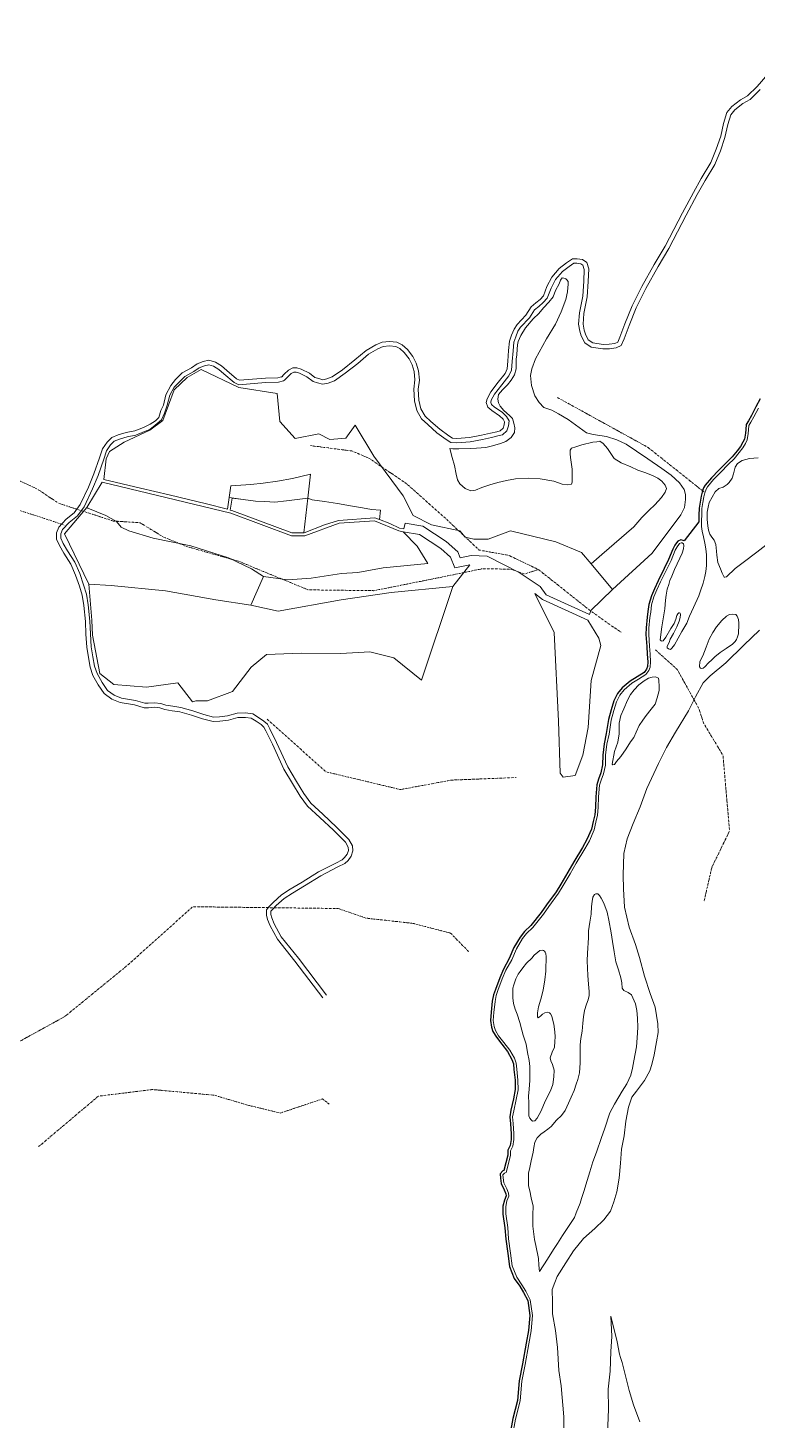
# Model space of a CAD drawing. Header units: millimetres. Extents: x 323319 to 328682, y 8609797 to 8615705.
# Drawn here: x 326957 to 327450, y 8613272 to 8614214 of the extents above; entities that cross this region are included whole.
import ezdxf

# ---------------------------------------------------------------- set-up
doc = ezdxf.new("R2010")
doc.units = ezdxf.units.MM
doc.linetypes.add('ACAD_ISO14W100', pattern=[24, 12, -3, 0, -3, 0, -3, 0, -3])
for name, color, linetype, lineweight in [('BASE CART_PARCELAS_p030B', 252, 'Continuous', 5), ('BASE CART_RIO-p030B', 8, 'Continuous', 5), ('BG_COS_VIA', 251, 'Continuous', 0), ('quebradas', 253, 'Continuous', 0)]:
    doc.layers.add(name, color=color, linetype=linetype, lineweight=lineweight)
doc.layers.add('TIT-INS', color=9, linetype='Continuous')

msp = doc.modelspace()

# ---------------------------------------------------------------- linework, layer by layer
at = {"layer": 'BASE CART_PARCELAS_p030B'}
for points in [[(327338.09, 8613851.08), (327345.49, 8613857.39), (327367.04, 8613876.28), (327372.5, 8613882.44), (327377.38, 8613887.44), (327381.33, 8613891.16), (327385.74, 8613896.04), (327388.24, 8613899.7), (327389.05, 8613902.02), (327388.24, 8613904.46), (327386.03, 8613907.14), (327383.24, 8613909.11), (327380.22, 8613910.63), (327375.11, 8613912.72), (327369.77, 8613914.58), (327365, 8613916.67), (327358.44, 8613919.4), (327353.67, 8613922.43), (327349.26, 8613929.17), (327346.24, 8613932.54), (327344.15, 8613934.06), (327342.06, 8613933.71), (327339.27, 8613933.36), (327331.95, 8613931.73), (327327.77, 8613930.33), (327324.86, 8613929.29), (327324.05, 8613928.13), (327324.05, 8613925.57), (327324.17, 8613923.01), (327325.27, 8613915.27), (327325.39, 8613910.27), (327325.39, 8613906.32), (327324.81, 8613905.04), (327322.31, 8613904.63), (327318.59, 8613905.09), (327313.02, 8613907.07), (327303.72, 8613908.58), (327295.82, 8613909.16), (327287.05, 8613908.75), (327280.89, 8613907.47), (327275.08, 8613906.19), (327269.62, 8613904.68), (327264.28, 8613902.82), (327259.86, 8613900.96), (327256.84, 8613900.61), (327253.01, 8613902.23), (327249.41, 8613905.26), (327247.78, 8613908.05), (327246.73, 8613911.77), (327245.81, 8613917.7), (327244.06, 8613923.05), (327242.56, 8613929.15), (327244.56, 8613928.85), (327248.69, 8613928.85), (327256.21, 8613929.09), (327260.58, 8613929.45), (327267.01, 8613929.94), (327271.38, 8613930.91), (327276.9, 8613932.55), (327280.54, 8613934), (327284.06, 8613936.55), (327286.25, 8613940.08), (327286.61, 8613943.23), (327285.88, 8613946.39), (327284.91, 8613949.43), (327282.91, 8613951.43), (327279.14, 8613954.95), (327276.6, 8613957.75), (327275.5, 8613960.06), (327275.02, 8613962.48), (327275.5, 8613965.76), (327278.17, 8613968.8), (327281.51, 8613972.26), (327284.06, 8613975.42), (327286.36, 8613978.94), (327287.33, 8613982.95), (327287.46, 8613989.5), (327287.88, 8613992.6), (327288, 8613996.25), (327288.25, 8613999.28), (327288.85, 8614001.47), (327290.67, 8614005.6), (327293.83, 8614010.82), (327298.98, 8614016.83), (327302.74, 8614020.48), (327306.02, 8614024.24), (327309.42, 8614028.01), (327312.57, 8614031.77), (327314.03, 8614035.9), (327316.46, 8614040.52), (327317.43, 8614042.94), (327318.64, 8614044.52), (327319.61, 8614044.4), (327320.58, 8614044.04), (327321.07, 8614043.79), (327321.8, 8614043.19), (327322.52, 8614042.09), (327322.52, 8614040.15), (327322.4, 8614038.09), (327322.1, 8614034.99), (327321.01, 8614030.01), (327317.97, 8614021.51), (327314.15, 8614013.31), (327307.96, 8614003.35), (327300.62, 8613989.69), (327297.95, 8613983.02), (327297.22, 8613978.52), (327297.83, 8613971.84), (327299.95, 8613964.86), (327302.99, 8613960.36), (327306.26, 8613956.96), (327311.48, 8613955.14), (327315.97, 8613952.71), (327322.65, 8613948.83), (327330.11, 8613943.3), (327334.96, 8613939.65), (327339.57, 8613938.68), (327348.55, 8613937.35), (327355.47, 8613935.04), (327361.9, 8613932), (327368.76, 8613927.45), (327376.41, 8613922.1), (327385.88, 8613915.67), (327392.31, 8613911.05), (327397.95, 8613905.89), (327400.99, 8613901.39), (327402.08, 8613897.99), (327402.08, 8613894.59), (327401.23, 8613889.25), (327398.74, 8613884.21), (327379.51, 8613858.31), (327352.51, 8613833.84)], [(327093.25, 8613895.96), (327092.05, 8613888.05), (327077.93, 8613891.74), (327052.6, 8613897.94), (327033.35, 8613902.3), (327008.43, 8613908.15), (327009.92, 8613922.11), (327012.29, 8613927.23), (327022.26, 8613933.39), (327039.57, 8613941.54), (327048.31, 8613948.09), (327055.93, 8613968.8), (327064.82, 8613977.06), (327074.23, 8613982.66), (327099.8, 8613970.31), (327125.82, 8613966.28), (327127.44, 8613947.34), (327137.96, 8613935.95), (327153.92, 8613939.06), (327161.26, 8613935.19), (327172.21, 8613936.16), (327178.43, 8613945.01), (327191.04, 8613924.02), (327210.94, 8613897.21), (327217.7, 8613883.91), (327230.15, 8613877.52), (327249.31, 8613873.57), (327253.02, 8613869.22), (327258.79, 8613867.76), (327268.47, 8613867.76), (327283.51, 8613873.45), (327314.32, 8613866.03), (327331.54, 8613858.9), (327338.09, 8613851.08), (327352.51, 8613833.84), (327338.02, 8613819.71), (327337.1, 8613816.86), (327307.83, 8613830.32), (327303.63, 8613835.76), (327289.56, 8613845.23), (327267.74, 8613856.33), (327256.99, 8613856.73), (327249.64, 8613855.28), (327247.98, 8613859.28), (327240.17, 8613866.29), (327224.28, 8613876.67), (327212.38, 8613878.72), (327211.46, 8613874.82), (327208.59, 8613875.32), (327201.84, 8613878.48), (327194.99, 8613881.07), (327195.71, 8613887.48), (327189.53, 8613887.93), (327183.4, 8613888.96), (327175.31, 8613890.36), (327166.58, 8613891.89), (327157.84, 8613893.42), (327149.5, 8613894.57), (327146.51, 8613895.6), (327148.34, 8613911.77), (327136.08, 8613908.99), (327125.92, 8613907.13), (327116.29, 8613905.67), (327107.95, 8613904.73), (327094.45, 8613903.87)], [(327093.25, 8613895.96), (327094.45, 8613903.87), (327107.95, 8613904.73), (327116.29, 8613905.67), (327125.92, 8613907.13), (327136.08, 8613908.99), (327148.34, 8613911.77), (327146.51, 8613895.6), (327131.96, 8613893.87), (327124.15, 8613892.93), (327117.37, 8613893.3), (327110.99, 8613893.54), (327102.77, 8613894.68)], [(327211, 8613872.87), (327220.55, 8613863.18), (327227.69, 8613851.32), (327197.53, 8613848.39), (327180.26, 8613845.31), (327169.36, 8613844.57), (327148.68, 8613841.46), (327133.01, 8613840.33), (327116.49, 8613842.7), (327108.44, 8613847.76), (327092.78, 8613855.32), (327067.39, 8613863.47), (327041.81, 8613868.62), (327025.3, 8613873.49), (327020.1, 8613875.96), (327017, 8613879.7), (327009.81, 8613883.77), (326997.7, 8613888.77), (326996.86, 8613889.21), (327007.34, 8613906.36), (327094.38, 8613885.37), (327135.31, 8613870.15), (327144.33, 8613870.15), (327167.6, 8613878.61), (327191.53, 8613880.22), (327208.03, 8613873.39)], [(327143.86, 8613872.15), (327135.67, 8613872.15), (327094.97, 8613887.29), (327094, 8613887.54), (327095.24, 8613895.69), (327102.77, 8613894.68), (327110.99, 8613893.54), (327117.37, 8613893.3), (327124.15, 8613892.93), (327131.96, 8613893.87), (327146.51, 8613895.6)], [(327146.51, 8613895.6), (327149.5, 8613894.57), (327157.84, 8613893.42), (327166.58, 8613891.89), (327175.31, 8613890.36), (327183.4, 8613888.96), (327189.53, 8613887.93), (327195.71, 8613887.48), (327194.99, 8613881.07), (327191.86, 8613882.25), (327167.18, 8613880.59), (327157.85, 8613877.54), (327143.98, 8613872.15), (327143.86, 8613872.15)], [(327107.92, 8613823.16), (327084.11, 8613826.96), (327050.12, 8613832.94), (327013.45, 8613836.45), (326998.26, 8613837.45), (326981.92, 8613871.39), (326996.86, 8613889.21), (326997.7, 8613888.77), (327009.81, 8613883.77), (327017, 8613879.7), (327020.1, 8613875.96), (327025.3, 8613873.49), (327041.81, 8613868.62), (327067.39, 8613863.47), (327092.78, 8613855.32), (327108.44, 8613847.76), (327116.49, 8613842.7)], [(327244.53, 8613835.95), (327202.8, 8613831.78), (327169.13, 8613826.92), (327126.37, 8613819.24), (327107.92, 8613823.16), (327116.49, 8613842.7), (327133.01, 8613840.33), (327148.68, 8613841.46), (327169.36, 8613844.57), (327180.26, 8613845.31), (327197.53, 8613848.39), (327227.69, 8613851.32), (327220.55, 8613863.18), (327211, 8613872.87), (327222.03, 8613870.96), (327236.5, 8613861.51), (327242.96, 8613855.71), (327245.99, 8613848.44), (327255.99, 8613850.42)], [(327244.53, 8613835.95), (327223.43, 8613772.49), (327204.75, 8613787.61), (327188.49, 8613791.79), (327168.88, 8613790.61), (327141.85, 8613790.87), (327118.48, 8613789.84), (327108.24, 8613781.37), (327095.48, 8613764.93), (327078.51, 8613758.65), (327070.68, 8613758.65), (327068.51, 8613757.94), (327058.48, 8613770.69), (327037.26, 8613767.81), (327015.3, 8613769.65), (327005.68, 8613777.1), (327000.85, 8613803), (327000.33, 8613813.11), (326998.26, 8613837.45), (327013.45, 8613836.45), (327050.12, 8613832.94), (327084.11, 8613826.96), (327107.92, 8613823.16), (327126.37, 8613819.24), (327169.13, 8613826.92), (327202.8, 8613831.78)], [(327316.02, 8613744.89), (327313.11, 8613804.65), (327300.07, 8613831.14), (327305.27, 8613827.1), (327335.87, 8613813.03), (327343.38, 8613800.9), (327344.62, 8613795.95), (327338.14, 8613772.32), (327336.11, 8613740.52), (327332.63, 8613721.76), (327327.42, 8613708.08), (327319.29, 8613706.88), (327317.11, 8613709.67)]]:
    msp.add_lwpolyline(points, close=True, dxfattribs=at)
at = {"layer": 'BASE CART_RIO-p030B'}
for points in [[(327280.76, 8613439.67), (327283.59, 8613451.19), (327283.59, 8613454.25), (327285.08, 8613457.43), (327285.92, 8613461.87), (327285.85, 8613465.93), (327285.35, 8613472.79), (327284.97, 8613477.31), (327285.74, 8613481.36), (327287.46, 8613489.06), (327288.69, 8613495.57), (327288.65, 8613502.2), (327287.81, 8613509.55), (327287.54, 8613513.5), (327286.24, 8613516.94), (327283.1, 8613522.46), (327279.08, 8613527.63), (327275.56, 8613532.15), (327273.35, 8613535.75), (327272.47, 8613538.32), (327271.93, 8613542.38), (327272.32, 8613547.89), (327273.12, 8613555.28), (327273.81, 8613559.27), (327275.11, 8613562.64), (327278.06, 8613570.49), (327280.5, 8613576.39), (327284.44, 8613583.55), (327287.58, 8613590.98), (327291.75, 8613597.84), (327294.35, 8613601.36), (327298.71, 8613605.42), (327305.94, 8613614.35), (327309.46, 8613619.55), (327316, 8613628.48), (327319.21, 8613633.68), (327324.07, 8613641.69), (327328.12, 8613648.81), (327333.9, 8613658.58), (327336.96, 8613664.01), (327340.21, 8613671.25), (327341.36, 8613676.61), (327342.39, 8613681.17), (327343, 8613686.45), (327343.16, 8613693.65), (327343.81, 8613701.5), (327344.92, 8613704.92), (327346.61, 8613709.28), (327347.76, 8613715.03), (327347.91, 8613721.76), (327348.87, 8613729.15), (327350.24, 8613736.12), (327351.81, 8613745.51), (327353.49, 8613751.94), (327355.21, 8613757.8), (327357.58, 8613762.4), (327360.49, 8613766), (327365.58, 8613770.41), (327370.24, 8613773.16), (327375.22, 8613776.3), (327377.28, 8613779.06), (327378.08, 8613781.32), (327378.39, 8613784.92), (327378.01, 8613790.21), (327377.7, 8613795.41), (327377.13, 8613803.42), (327377.2, 8613807.78), (327377.93, 8613814.94), (327378.46, 8613818.62), (327379.07, 8613823.37), (327380.64, 8613828.93), (327382.7, 8613833.6), (327385.08, 8613838.96), (327389.25, 8613847.12), (327392.23, 8613853.4), (327395.11, 8613860.32), (327396.4, 8613862.79), (327397.41, 8613864.29), (327398, 8613864.99), (327399.02, 8613865.47), (327399.72, 8613865.31), (327400.74, 8613864.67), (327400.85, 8613863.54), (327400.69, 8613861.23), (327399.83, 8613858.39), (327398.22, 8613855.06), (327396.29, 8613851.09), (327394.47, 8613847.33), (327392.67, 8613842.96), (327391.39, 8613839.9), (327390.64, 8613837.16), (327389.65, 8613834.07), (327388.9, 8613830.05), (327388.52, 8613826.51), (327388.01, 8613820.69), (327387.31, 8613816.72), (327385.94, 8613808.54), (327384.79, 8613799.82), (327385.46, 8613799.15), (327385.89, 8613798.88), (327386.91, 8613799.2), (327388.68, 8613801.62), (327392.16, 8613807.36), (327394.26, 8613810.85), (327395.47, 8613813.83), (327396.22, 8613816.19), (327396.86, 8613817.32), (327397.56, 8613818.01), (327397.99, 8613818.07), (327398.36, 8613817.85), (327398.52, 8613816.89), (327398.36, 8613814.96), (327397.72, 8613812.33), (327396.16, 8613808.68), (327393.8, 8613804.01), (327391.66, 8613800.2), (327390.88, 8613797.92), (327389.7, 8613795.45), (327389.7, 8613794.48), (327390.56, 8613793.73), (327391.74, 8613793.3), (327392.71, 8613794.06), (327394.48, 8613796.42), (327396.94, 8613800.87), (327399.46, 8613805.54), (327402.84, 8613811.07), (327404.8, 8613815.77), (327407.48, 8613821.72), (327411.05, 8613829.47), (327412.17, 8613832.96), (327413.91, 8613838.03), (327415.15, 8613842.59), (327415.87, 8613846.05), (327416.25, 8613850.02), (327416.25, 8613853.62), (327416.28, 8613857.19), (327415.79, 8613861.32), (327414.99, 8613865.13), (327414.11, 8613869.5), (327413.35, 8613873.26), (327412.73, 8613876.45), (327412.79, 8613880.75), (327412.95, 8613884.07), (327413.08, 8613888.71), (327413.67, 8613892.63), (327414.45, 8613896.52), (327415.09, 8613899.15), (327415.9, 8613901.73), (327416.87, 8613903.34), (327420.95, 8613908.12), (327425.88, 8613913.16), (327430.97, 8613918.42), (327434.89, 8613922.18), (327438.35, 8613926.5), (327440.76, 8613929.51), (327442.53, 8613932.62), (327443.68, 8613935.01), (327444.38, 8613939.3), (327444.59, 8613941.88), (327444.94, 8613944.7), (327446.23, 8613946.9), (327448.32, 8613950.65), (327451.3, 8613956.47)], [(327451.16, 8613922.89), (327445.25, 8613922.51), (327442.86, 8613921.84), (327440.28, 8613920.98), (327437.08, 8613919.12), (327435.56, 8613916.54), (327434.41, 8613912.06), (327433.55, 8613909), (327431.45, 8613906.23), (327430.16, 8613904.85), (327427.39, 8613902.94), (327424.63, 8613902.08), (327422.05, 8613899.79), (327419.95, 8613896.35), (327418.04, 8613892.63), (327417.28, 8613889.57), (327416.56, 8613886.18), (327416.56, 8613881.12), (327417.04, 8613876.83), (327417.61, 8613873.96), (327418.42, 8613871.15), (327419.76, 8613869.14), (327421.47, 8613867.14), (327422.62, 8613864.18), (327423, 8613859.78), (327423.1, 8613857.11), (327423.82, 8613852.2), (327425.6, 8613847.82), (327426.89, 8613844.82), (327428.13, 8613842.14), (327428.7, 8613842.14), (327429.85, 8613842.33), (327435.67, 8613847.97), (327441.01, 8613852.17), (327450.36, 8613859.14), (327456.37, 8613863.73)], [(327313.56, 8613365.21), (327315.18, 8613369.4), (327321.1, 8613378.49), (327326.23, 8613386.79), (327333.04, 8613394.99), (327340.74, 8613401.7), (327346.66, 8613407.63), (327351.2, 8613413.56), (327353.57, 8613419.88), (327355.64, 8613426.5), (327357.22, 8613435.78), (327358.01, 8613445.86), (327358.8, 8613455.54), (327360.48, 8613464.53), (327361.66, 8613474.41), (327363.44, 8613483.89), (327365.61, 8613490.6), (327368.87, 8613494.65), (327374.2, 8613501.76), (327377.95, 8613508.48), (327379.33, 8613512.63), (327380.71, 8613519.15), (327382.29, 8613528.03), (327383.57, 8613534.25), (327383.18, 8613540.18), (327381.4, 8613551.44), (327378.05, 8613560.72), (327374.2, 8613572.47), (327370.85, 8613585.12), (327368.08, 8613593.81), (327363.84, 8613605.56), (327360.68, 8613619), (327360.09, 8613631.44), (327359.79, 8613640.63), (327360.19, 8613655.24), (327362.56, 8613665.32), (327366.61, 8613675.69), (327371.34, 8613686.95), (327375.88, 8613699.4), (327383.68, 8613716.09), (327389.2, 8613726.96), (327395.32, 8613737.43), (327404.1, 8613751.75), (327408.84, 8613761.23), (327413.97, 8613770.72), (327418.61, 8613775.56), (327429.27, 8613784.25), (327441.5, 8613796.3), (327451.97, 8613806.38)], [(327285.28, 8613262.95), (327287.07, 8613272.96), (327290.21, 8613285.26), (327291.28, 8613298.56), (327293.57, 8613309.86), (327295.93, 8613323.87), (327297.64, 8613332.6), (327298.57, 8613343.04), (327297, 8613353.62), (327293.93, 8613359.48), (327291.36, 8613363.77), (327287.79, 8613368.92), (327284.79, 8613376.64), (327283.58, 8613385.08), (327282.29, 8613394.8), (327281.72, 8613402.52), (327280.36, 8613411.67), (327280.36, 8613416.68), (327281.22, 8613420.4), (327282.51, 8613423.68), (327282.3, 8613425.68), (327281.01, 8613428.69), (327279.15, 8613432.69), (327278.58, 8613435.98), (327278.44, 8613438.12), (327279.44, 8613439.12), (327280.76, 8613439.67)], [(327313.56, 8613365.21), (327311.79, 8613360.64), (327311.93, 8613351.92), (327312.07, 8613344.05), (327314, 8613332.75), (327315.43, 8613321.31), (327316.22, 8613305.87), (327317.93, 8613295.43), (327319.72, 8613274.55), (327319.79, 8613262.25)], [(327349.21, 8613262.68), (327350, 8613279.55), (327349.71, 8613293.14), (327350.92, 8613305.44), (327351.5, 8613318.74), (327352.14, 8613328.75), (327351.38, 8613342.63)], [(327371.18, 8613271.08), (327366.74, 8613282.57), (327363.82, 8613292.22), (327360.79, 8613304.79), (327359.17, 8613311.18), (327358.11, 8613314.6), (327357.43, 8613316.82), (327355.7, 8613325.27), (327351.38, 8613342.63)]]:
    msp.add_lwpolyline(points, dxfattribs=at)
for points in [[(327433.54, 8613817.16), (327436, 8613817.01), (327436.97, 8613815.89), (327437.87, 8613813.5), (327438.09, 8613811.11), (327438.02, 8613808.27), (327437.94, 8613805.95), (327437.79, 8613803.93), (327437.16, 8613801.73), (327436.41, 8613800.08), (327435.51, 8613798.59), (327433.8, 8613796.94), (327429.62, 8613793.95), (327425.43, 8613791.19), (327421.81, 8613788.31), (327419.87, 8613786.3), (327417.63, 8613784.28), (327415.09, 8613781.66), (327414.05, 8613780.69), (327412.78, 8613780.47), (327412.1, 8613780.54), (327411.42, 8613781.56), (327411.71, 8613785.1), (327413.72, 8613788.95), (327415.96, 8613794.86), (327417.97, 8613800.31), (327420.59, 8613804.87), (327422.97, 8613808.53), (327426.63, 8613812.94), (327429.69, 8613815.78), (327431.86, 8613816.9)], [(327364.85, 8613730.78), (327366.93, 8613733.72), (327368.65, 8613737.4), (327370.73, 8613741.94), (327373.06, 8613745.38), (327375.45, 8613748.75), (327378.88, 8613752.92), (327381.45, 8613756.36), (327382.92, 8613760.53), (327384.15, 8613765.44), (327384.27, 8613768.26), (327384.03, 8613772.31), (327383.66, 8613773.9), (327381.7, 8613774.88), (327379.37, 8613774.64), (327377.04, 8613773.78), (327373.97, 8613772.06), (327370.48, 8613769.3), (327367.17, 8613766.11), (327364.72, 8613762.8), (327362.76, 8613759.12), (327360.31, 8613753.11), (327358.16, 8613748.75), (327357.18, 8613743.35), (327357.18, 8613736.24), (327356.32, 8613730.59), (327353.99, 8613724.21), (327352.4, 8613715.74), (327352.89, 8613715.25), (327353.87, 8613715.62), (327355.34, 8613717.46), (327358.29, 8613721.02), (327361.78, 8613726.11)], [(327299.92, 8613394.41), (327298.8, 8613403.46), (327298.73, 8613411.08), (327298.92, 8613416.82), (327297.69, 8613422.44), (327296.69, 8613427.22), (327295.88, 8613430.57), (327295.81, 8613434.88), (327295.73, 8613439.12), (327296.77, 8613442.93), (327297.69, 8613447.63), (327298.85, 8613453.33), (327299.27, 8613456.53), (327300.12, 8613460.07), (327301.66, 8613463), (327304.2, 8613465.62), (327306.35, 8613467.16), (327308.82, 8613468.86), (327311.01, 8613470.82), (327314.78, 8613475.05), (327318.17, 8613478.29), (327320.55, 8613481.6), (327322.9, 8613486.57), (327324.67, 8613490.5), (327326.75, 8613495.2), (327328.02, 8613499.32), (327329.26, 8613502.48), (327330.33, 8613507.1), (327330.68, 8613513.76), (327330.68, 8613518.84), (327330.8, 8613525.97), (327331.26, 8613530.29), (327332.03, 8613535.29), (327332.61, 8613540.57), (327333, 8613544.81), (327333.77, 8613549.2), (327334.96, 8613553.55), (327336.19, 8613556.48), (327336.73, 8613559.25), (327336.73, 8613561.95), (327336.27, 8613566.95), (327335.84, 8613572.84), (327335.57, 8613582.82), (327335.73, 8613588.06), (327336.38, 8613598.34), (327336.46, 8613602.96), (327337.3, 8613608.97), (327338.11, 8613614.32), (327338.34, 8613619.48), (327338.8, 8613622.94), (327339.26, 8613625.79), (327340.34, 8613627.64), (327341.42, 8613628.18), (327342.69, 8613627.99), (327343.85, 8613626.99), (327345, 8613625.22), (327346.7, 8613621.75), (327348.89, 8613615.78), (327350.2, 8613610.23), (327351.78, 8613601.8), (327352.71, 8613595.79), (327353.71, 8613588.94), (327354.89, 8613582.05), (327356.59, 8613576.58), (327358.32, 8613571.3), (327358.86, 8613567.91), (327359.09, 8613564.36), (327360.24, 8613562.75), (327363.25, 8613561.28), (327365.48, 8613559.82), (327366.44, 8613557.7), (327368.21, 8613553.77), (327369.13, 8613549.3), (327369.63, 8613543.95), (327369.86, 8613537.63), (327369.36, 8613530.66), (327368.74, 8613524.58), (327367.09, 8613515.14), (327366.25, 8613510.21), (327365.09, 8613505.36), (327362.36, 8613499.62), (327359.2, 8613494.69), (327353.85, 8613485.87), (327350.77, 8613479.94), (327347.19, 8613468.96), (327345.12, 8613463.26), (327341.69, 8613453.36), (327339.23, 8613446.81), (327337.33, 8613440.15), (327334.58, 8613431.24), (327333.4, 8613427.44), (327331.68, 8613422.07), (327330.65, 8613418.94), (327327.96, 8613412.39), (327326.83, 8613409.25), (327322.03, 8613401.83), (327318.75, 8613397.06), (327315.39, 8613391.69), (327312.77, 8613387.68), (327308.69, 8613380.98), (327303.28, 8613372.74), (327302.73, 8613377.04), (327302.65, 8613381.58), (327300.84, 8613390.4)], [(327313.71, 8613531.37), (327313.64, 8613534.66), (327312.85, 8613539.87), (327312.11, 8613543.39), (327311.58, 8613545.34), (327310.61, 8613546.91), (327309.97, 8613547.7), (327308.4, 8613548.08), (327306.83, 8613547.55), (327305.26, 8613546.73), (327304.21, 8613545.53), (327303.09, 8613544.63), (327302.26, 8613544.33), (327301.82, 8613544.85), (327301.82, 8613547.63), (327302.49, 8613551.75), (327304.06, 8613556.77), (327305.63, 8613562.84), (327306.79, 8613569.92), (327307.54, 8613575.69), (327307.5, 8613578.88), (327307.8, 8613583.07), (327307.73, 8613585.62), (327307.43, 8613587.57), (327307.09, 8613588.66), (327306.49, 8613589.26), (327305.9, 8613589.78), (327305.15, 8613589.93), (327303.5, 8613589.71), (327302.15, 8613588.66), (327299.68, 8613586.71), (327297.96, 8613584.54), (327294.52, 8613581.1), (327292.05, 8613578.1), (327290.1, 8613575.55), (327288.72, 8613573.79), (327287.14, 8613570.5), (327285.95, 8613566.6), (327285.2, 8613564.36), (327285.2, 8613561.06), (327285.24, 8613557.81), (327285.69, 8613553.91), (327286.66, 8613550.09), (327288.08, 8613546.72), (327289.91, 8613541.07), (327291.26, 8613535.83), (327292.23, 8613532.53), (327294.14, 8613526.43), (327295.19, 8613520.81), (327296.13, 8613515.46), (327296.65, 8613511.41), (327296.65, 8613506.62), (327296.61, 8613501.87), (327296.2, 8613495.91), (327295.83, 8613491.27), (327295.9, 8613486.78), (327295.98, 8613482.58), (327296.08, 8613477.9), (327296.76, 8613476.33), (327297.5, 8613475.21), (327298.55, 8613474.31), (327300.05, 8613474.68), (327301.55, 8613476.41), (327304.24, 8613481.35), (327306.94, 8613487.87), (327310.6, 8613494.98), (327312.28, 8613499.22), (327312.96, 8613504.39), (327313.11, 8613508.96), (327312.1, 8613512.75), (327310.9, 8613515.07), (327310.53, 8613517.24), (327311.88, 8613521.06), (327313.34, 8613524.4), (327313.56, 8613528.14)]]:
    msp.add_lwpolyline(points, close=True, dxfattribs=at)
at = {"layer": 'BG_COS_VIA', "linetype": 'Continuous'}
for points in [[(327156.63, 8613557.68), (327137.7, 8613582.63), (327125.94, 8613597.41), (327121.03, 8613606.52), (327119.22, 8613610.8), (327118.52, 8613613.63), (327118.52, 8613617.32), (327119.98, 8613619.22), (327122.91, 8613622.32), (327128.58, 8613627.34), (327134.46, 8613631.13), (327142.68, 8613636.05), (327153.78, 8613642.86), (327165.52, 8613648.9), (327169.73, 8613651), (327171.37, 8613652.66), (327173.13, 8613654.98), (327173.9, 8613657.44), (327173.66, 8613659.68), (327171.85, 8613663.02), (327163.8, 8613671.06), (327154.68, 8613679.73), (327146.29, 8613687.33), (327141.27, 8613694.14), (327136.17, 8613702.58), (327130.29, 8613712.45), (327122.61, 8613729.17), (327117.95, 8613738.27), (327116.81, 8613740.84), (327114.92, 8613742.47), (327111.55, 8613744.77), (327108.22, 8613746.8), (327104.21, 8613747.37), (327099, 8613747.21), (327092.74, 8613745.5), (327086.92, 8613744.84), (327082.37, 8613744.52), (327075.14, 8613746.48), (327067.79, 8613748.93), (327059.87, 8613751.12), (327054.58, 8613751.9), (327049.71, 8613752.71), (327046.43, 8613753.8), (327042.62, 8613754.25), (327038.61, 8613753.93), (327035.81, 8613753.93), (327029.21, 8613755.86), (327019.6, 8613757.54), (327013.91, 8613759.72), (327008.66, 8613763.46), (327004.67, 8613769.27), (327001.09, 8613775.78), (326999.28, 8613781.22), (326998.08, 8613787.75), (326996.96, 8613794.78), (326996.32, 8613803.72), (326996, 8613812.22), (326994.83, 8613822.96), (326993.74, 8613829.94), (326991.89, 8613836.13), (326989.31, 8613843.56), (326986.07, 8613850.99), (326981.38, 8613858.49), (326978.34, 8613863.63), (326976.34, 8613867.88), (326976.34, 8613872.15), (326978, 8613876), (326982.98, 8613881.33), (326988.44, 8613885.69), (326992.5, 8613891.26), (326998.02, 8613903.04), (327001.78, 8613911.97), (327005.55, 8613922.82), (327007.58, 8613928.93), (327010.62, 8613933.5), (327013.79, 8613936.66), (327018.08, 8613938.38), (327023.58, 8613940), (327029.51, 8613941.12), (327035.35, 8613943.38), (327039.71, 8613945.62), (327043.29, 8613947.78), (327045.67, 8613950.1), (327047.12, 8613954.85), (327048.88, 8613958.51), (327050.31, 8613965.5), (327053.79, 8613971.74), (327056.84, 8613975.81), (327061.41, 8613980.22), (327067.69, 8613983.77), (327071.57, 8613986.37), (327075.62, 8613987.88), (327079.57, 8613988.78), (327083.91, 8613987.51), (327088, 8613985.13), (327091.56, 8613981.88), (327098.17, 8613976.34), (327100.32, 8613975.33), (327117.73, 8613976.81), (327126.25, 8613976.96), (327129.22, 8613977.85), (327128.54, 8613977.43), (327130.48, 8613979.52), (327133.35, 8613982.23), (327136.23, 8613983.76), (327139.02, 8613983.76), (327142.05, 8613982.87), (327147.51, 8613980.05), (327151.31, 8613977.16), (327153.81, 8613976.51), (327156.64, 8613975.67), (327159.3, 8613976.2), (327162.96, 8613977.67), (327169.89, 8613982.45), (327178.36, 8613989.04), (327185.86, 8613995.43), (327192.54, 8613999.34), (327196.8, 8614001.04), (327201.82, 8614001.47), (327206.78, 8614000.97), (327210.38, 8613999.34), (327213.96, 8613996.09), (327217.61, 8613991.45), (327219.79, 8613986.94), (327221.44, 8613981.78), (327221.94, 8613975.45), (327221.23, 8613969.18), (327221.54, 8613961.87), (327223.03, 8613955.91), (327225.81, 8613951.07), (327229.65, 8613947.52), (327235.74, 8613942.21), (327241.8, 8613937.7), (327244.28, 8613936.18), (327247.28, 8613935.9), (327255.92, 8613936.68), (327264.03, 8613938.08), (327269.98, 8613939.5), (327274.28, 8613940.52), (327276.62, 8613941.21), (327278.59, 8613942.93), (327279.36, 8613945.25), (327279.59, 8613947.12), (327278.53, 8613948.89), (327276.08, 8613951.33), (327270.92, 8613954.78), (327268.18, 8613957.17), (327267.11, 8613960.16), (327267.74, 8613962.85), (327270.34, 8613967.47), (327275.3, 8613974.05), (327279.94, 8613979.92), (327281.34, 8613983), (327281.78, 8613988.26), (327282.33, 8613995.48), (327282.99, 8614001.65), (327284.32, 8614005.81), (327285.97, 8614009.77), (327288.01, 8614013.02), (327294.08, 8614019.27), (327297.61, 8614025.04), (327300.8, 8614027.56), (327303.7, 8614030.01), (327305.82, 8614032.4), (327308.28, 8614038.72), (327311.64, 8614045.02), (327316.57, 8614050.96), (327321.49, 8614054.73), (327325.54, 8614057.37), (327328.59, 8614057.37), (327332.22, 8614057.01), (327335.17, 8614054.91), (327336.5, 8614050.71), (327336.18, 8614042.04), (327335.53, 8614031.82), (327333.32, 8614020.42), (327332.71, 8614013.26), (327333.38, 8614009.21), (327334.25, 8614006.43), (327336.22, 8614002.63), (327339.26, 8614000.65), (327346.22, 8613999.45), (327350.27, 8613999.61), (327354.23, 8614000.06), (327356.19, 8614000.97), (327357.68, 8614004.36), (327360.98, 8614013.51), (327365.91, 8614025.6), (327372.43, 8614038.64), (327380.9, 8614053.63), (327388.15, 8614065.94), (327399.9, 8614088.43), (327407.32, 8614102.36), (327412.64, 8614111.8), (327419.05, 8614122.47), (327422.78, 8614131.49), (327425.83, 8614140.3), (327427.71, 8614148.96), (327429.87, 8614156.26), (327433.25, 8614160.34), (327439.14, 8614164.93), (327444.3, 8614167.84), (327443.99, 8614167.61), (327450.42, 8614173.88), (327457.63, 8614182.21)], [(327159.03, 8613559.48), (327140.06, 8613584.47), (327128.46, 8613599.07), (327123.73, 8613607.82), (327122.08, 8613611.76), (327121.52, 8613613.99), (327121.52, 8613616.3), (327122.26, 8613617.26), (327125.01, 8613620.16), (327130.4, 8613624.94), (327136.04, 8613628.59), (327144.24, 8613633.47), (327155.26, 8613640.24), (327166.88, 8613646.22), (327171.51, 8613648.54), (327173.65, 8613650.68), (327175.83, 8613653.58), (327176.96, 8613657.14), (327176.58, 8613660.58), (327174.27, 8613664.82), (327165.9, 8613673.22), (327156.72, 8613681.93), (327148.53, 8613689.35), (327143.77, 8613695.82), (327138.75, 8613704.12), (327132.95, 8613713.85), (327125.31, 8613730.49), (327120.65, 8613739.57), (327119.27, 8613742.68), (327116.74, 8613744.85), (327113.17, 8613747.29), (327109.24, 8613749.68), (327104.39, 8613750.37), (327098.56, 8613750.21), (327092.18, 8613748.46), (327086.64, 8613747.84), (327082.67, 8613747.54), (327076, 8613749.36), (327068.67, 8613751.81), (327060.49, 8613754.06), (327055.04, 8613754.86), (327050.43, 8613755.63), (327047.09, 8613756.74), (327042.68, 8613757.25), (327038.49, 8613756.93), (327036.23, 8613756.93), (327029.89, 8613758.8), (327020.4, 8613760.44), (327015.35, 8613762.38), (327010.82, 8613765.6), (327007.23, 8613770.85), (327003.85, 8613776.98), (327002.2, 8613781.96), (327001.04, 8613788.25), (326999.94, 8613795.12), (326999.32, 8613803.88), (326999, 8613812.44), (326997.81, 8613823.36), (326996.68, 8613830.6), (326994.75, 8613837.05), (326992.11, 8613844.64), (326988.73, 8613852.39), (326983.94, 8613860.05), (326980.98, 8613865.03), (326979.34, 8613868.54), (326979.34, 8613871.53), (326980.54, 8613874.32), (326985.02, 8613879.11), (326990.62, 8613883.59), (326995.08, 8613889.72), (327000.76, 8613901.82), (327004.58, 8613910.89), (327008.39, 8613921.86), (327010.3, 8613927.61), (327012.96, 8613931.58), (327015.47, 8613934.1), (327019.06, 8613935.54), (327024.3, 8613937.08), (327030.05, 8613938.18), (327035.97, 8613940.69), (327039.48, 8613942.03), (327043.09, 8613944.93), (327047.53, 8613948.65), (327049.5, 8613953.09), (327051.35, 8613958.47), (327053.17, 8613965.26), (327056.04, 8613970.63), (327059.1, 8613973.83), (327063.21, 8613977.8), (327069.25, 8613981.21), (327072.95, 8613983.67), (327076.48, 8613985), (327079.47, 8613985.68), (327082.71, 8613984.73), (327086.2, 8613982.69), (327089.58, 8613979.62), (327096.55, 8613973.78), (327099.78, 8613972.27), (327117.89, 8613973.81), (327126.73, 8613973.96), (327130.08, 8613974.97), (327130.76, 8613975.39), (327132.62, 8613977.42), (327135.11, 8613979.77), (327136.97, 8613980.76), (327138.6, 8613980.76), (327140.93, 8613980.07), (327145.89, 8613977.51), (327149.99, 8613974.4), (327153.01, 8613973.63), (327156.5, 8613972.59), (327160.16, 8613973.32), (327164.4, 8613975.01), (327171.67, 8613980.03), (327180.26, 8613986.7), (327187.6, 8613992.97), (327193.86, 8613996.64), (327197.5, 8613998.1), (327201.8, 8613998.47), (327206, 8613998.03), (327208.7, 8613996.8), (327211.76, 8613994.05), (327215.05, 8613989.85), (327216.99, 8613985.82), (327218.48, 8613981.18), (327218.94, 8613975.51), (327218.23, 8613969.3), (327218.56, 8613961.45), (327220.21, 8613954.77), (327223.43, 8613949.17), (327227.65, 8613945.3), (327233.86, 8613939.87), (327240.12, 8613935.22), (327243.32, 8613933.26), (327247.28, 8613932.9), (327256.31, 8613933.7), (327264.63, 8613935.14), (327270.68, 8613936.58), (327275.06, 8613937.62), (327278.1, 8613938.51), (327281.17, 8613941.21), (327282.3, 8613944.59), (327282.71, 8613947.78), (327280.91, 8613950.75), (327278, 8613953.67), (327272.74, 8613957.18), (327270.74, 8613958.91), (327270.23, 8613960.34), (327270.56, 8613961.75), (327272.86, 8613965.83), (327277.68, 8613972.21), (327282.52, 8613978.36), (327284.28, 8613982.22), (327284.78, 8613988.02), (327285.33, 8613995.21), (327285.93, 8614001.03), (327287.14, 8614004.77), (327288.65, 8614008.39), (327290.39, 8614011.16), (327296.48, 8614017.41), (327299.89, 8614023.02), (327302.7, 8614025.24), (327305.8, 8614027.85), (327308.42, 8614030.82), (327311.02, 8614037.46), (327314.14, 8614043.34), (327318.67, 8614048.78), (327323.23, 8614052.27), (327326.44, 8614054.37), (327328.45, 8614054.37), (327331.14, 8614054.11), (327332.61, 8614053.05), (327333.48, 8614050.29), (327333.18, 8614042.19), (327332.55, 8614032.2), (327330.34, 8614020.84), (327329.69, 8614013.14), (327330.44, 8614008.51), (327331.47, 8614005.29), (327333.92, 8614000.55), (327338.14, 8613997.79), (327346.02, 8613996.45), (327350.49, 8613996.61), (327355.07, 8613997.12), (327358.47, 8613998.73), (327360.46, 8614003.24), (327363.78, 8614012.43), (327368.65, 8614024.36), (327375.07, 8614037.24), (327383.5, 8614052.13), (327390.77, 8614064.48), (327402.54, 8614087.03), (327409.96, 8614100.92), (327415.22, 8614110.3), (327421.75, 8614121.11), (327425.6, 8614130.43), (327428.71, 8614139.48), (327430.61, 8614148.22), (327432.57, 8614154.82), (327435.35, 8614158.18), (327440.82, 8614162.43), (327445.78, 8614165.22), (327446.09, 8614165.45), (327452.6, 8614171.82)]]:
    msp.add_lwpolyline(points, dxfattribs=at)
at = {"layer": 'quebradas', "linetype": 'ACAD_ISO14W100', "ltscale": 0.1, "flags": 128}
for points in [[(325963.89, 8614221.92), (325995.56, 8614215.25), (326020.77, 8614199.24), (326071.38, 8614182.91), (326083.96, 8614173.33), (326102.89, 8614163.67), (326118.69, 8614157.2), (326134.49, 8614150.73), (326162.88, 8614134.67), (326194.28, 8614106.02), (326222.37, 8614064.85), (326256.99, 8614039.31), (326307.48, 8614013.56), (326342.33, 8614006.84), (326354.95, 8614000.41), (326370.86, 8614003.36), (326424.65, 8613986.99), (326443.7, 8613986.75), (326459.49, 8613980.27), (326478.5, 8613976.9), (326491.24, 8613979.88), (326500.69, 8613973.48), (326519.74, 8613973.25), (326545.09, 8613969.79), (326567.51, 8613985.22), (326580.24, 8613988.2), (326596.15, 8613991.14), (326627.86, 8613987.61), (326653.3, 8613990.43), (326672.34, 8613990.2), (326681.87, 8613990.08), (326697.67, 8613983.6), (326713.54, 8613983.41), (326742.15, 8613986.19), (326754.89, 8613989.17), (326763.59, 8613991.8), (326789.68, 8614000.68), (326812.03, 8613988.46), (326827.86, 8613985.13), (326843.63, 8613975.51), (326872.05, 8613962.6), (326887.88, 8613959.26), (326897.22, 8613943.45), (326928.67, 8613917.93), (326963.4, 8613901.81), (326977.67, 8613892.19), (327014.83, 8613880.13), (327032.98, 8613878.96), (327048.73, 8613869.35), (327064.53, 8613862.87), (327099.35, 8613853.02), (327146.74, 8613833.59), (327191.18, 8613833.04), (327237.5, 8613842.31), (327264.39, 8613847.84), (327283.44, 8613847.6), (327292.93, 8613844.34), (327302.48, 8613847.36)], [(326353.35, 8613961.82), (326385.32, 8613961.43), (326404.45, 8613956.98), (326438.49, 8613952.34), (326508.82, 8613951.47), (326551.44, 8613950.94), (326577.06, 8613954.84), (326609.08, 8613958.65), (326634.73, 8613964.66), (326670.96, 8613964.21), (326717.66, 8613948.88), (326766.58, 8613939.84), (326798.56, 8613941.55), (326836.95, 8613943.19), (326862.49, 8613940.76), (326877.39, 8613938.47), (326896.42, 8613925.58), (326917.48, 8613904.25), (326938.64, 8613891.34), (326966.23, 8613882.56), (326981.91, 8613877.29), (326981.93, 8613877.3), (326981.93, 8613877.26), (326981.93, 8613877.3)], [(327315.31, 8613963.64), (327376.56, 8613929.93), (327414.53, 8613899.8)], [(327148.29, 8613931.11), (327176.58, 8613927.47), (327188.18, 8613922.38), (327212.98, 8613905.6), (327239.35, 8613882.2), (327262.43, 8613860.48), (327282.38, 8613856.95), (327302.48, 8613847.36), (327336.93, 8613820.01), (327353.44, 8613808.28), (327358.41, 8613804.92)], [(327381.59, 8613793.1), (327396.43, 8613779.73), (327411.11, 8613753.19), (327414.32, 8613743.26), (327427.39, 8613721.67), (327431.78, 8613670.53), (327419.82, 8613645.96), (327414.54, 8613622.95)], [(327119.06, 8613746.1), (327158.71, 8613710.57), (327209.14, 8613698.58), (327243.69, 8613704.97), (327287.39, 8613706.7)], [(326914.85, 8613508.23), (326981.97, 8613545.08), (327023.65, 8613579.1), (327068.59, 8613619.36), (327132.08, 8613618.57), (327167, 8613618.14), (327185.98, 8613611.63), (327217.68, 8613608.1), (327243.01, 8613601.51), (327255.56, 8613588.79)], [(326964.33, 8613457.17), (327004.73, 8613491.27), (327041.44, 8613495.76), (327083.05, 8613491.94), (327106.3, 8613485.06), (327127.89, 8613479.85), (327156.33, 8613489.39), (327160.81, 8613485.96)]]:
    msp.add_lwpolyline(points, dxfattribs=at)
at = {"layer": 'TIT-INS', "ltscale": 2, "flags": 128}
msp.add_lwpolyline([(327452.45, 8613962.76), (327449.65, 8613957.32), (327446.68, 8613951.52), (327444.62, 8613947.82), (327443.15, 8613945.31), (327442.74, 8613942.07), (327442.54, 8613939.52), (327441.89, 8613935.57), (327440.89, 8613933.48), (327439.22, 8613930.56), (327436.9, 8613927.66), (327433.52, 8613923.43), (327429.66, 8613919.73), (327424.55, 8613914.45), (327419.58, 8613909.37), (327415.36, 8613904.43), (327414.2, 8613902.5), (327413.3, 8613899.65), (327412.64, 8613896.92), (327411.84, 8613892.95), (327411.23, 8613888.87), (327411.1, 8613884.14), (327410.94, 8613880.81), (327410.92, 8613879.63), (327401.11, 8613866.63), (327400.44, 8613867.05), (327398.81, 8613867.42), (327396.84, 8613866.5), (327395.93, 8613865.41), (327394.8, 8613863.74), (327393.43, 8613861.11), (327390.53, 8613854.15), (327387.59, 8613847.94), (327383.41, 8613839.76), (327381, 8613834.35), (327378.89, 8613829.56), (327377.25, 8613823.74), (327376.62, 8613818.87), (327376.09, 8613815.17), (327375.35, 8613807.89), (327375.27, 8613803.37), (327375.85, 8613795.29), (327376.16, 8613790.09), (327376.53, 8613784.93), (327376.25, 8613781.72), (327375.63, 8613779.94), (327373.94, 8613777.69), (327369.27, 8613774.74), (327364.49, 8613771.92), (327359.15, 8613767.29), (327356.02, 8613763.42), (327353.48, 8613758.49), (327351.7, 8613752.44), (327349.99, 8613745.9), (327348.41, 8613736.45), (327347.04, 8613729.45), (327346.06, 8613721.9), (327345.91, 8613715.23), (327344.82, 8613709.8), (327343.17, 8613705.54), (327341.98, 8613701.87), (327341.31, 8613693.75), (327341.15, 8613686.58), (327340.56, 8613681.48), (327339.55, 8613677.01), (327338.44, 8613671.83), (327335.3, 8613664.85), (327332.29, 8613659.51), (327326.52, 8613649.74), (327322.47, 8613642.63), (327317.63, 8613634.65), (327314.46, 8613629.52), (327307.94, 8613620.62), (327304.45, 8613615.46), (327297.35, 8613606.69), (327292.96, 8613602.6), (327290.21, 8613598.87), (327285.92, 8613591.83), (327282.77, 8613584.36), (327278.83, 8613577.19), (327276.33, 8613571.17), (327273.38, 8613563.3), (327272.01, 8613559.77), (327271.28, 8613555.54), (327270.47, 8613548.06), (327270.07, 8613542.32), (327270.66, 8613537.89), (327271.66, 8613534.95), (327274.03, 8613531.09), (327277.62, 8613526.49), (327281.55, 8613521.43), (327284.56, 8613516.15), (327285.71, 8613513.1), (327285.96, 8613509.38), (327286.8, 8613502.09), (327286.83, 8613495.74), (327285.64, 8613489.43), (327283.92, 8613481.74), (327283.1, 8613477.41), (327283.5, 8613472.64), (327284, 8613465.85), (327284.06, 8613462.03), (327283.3, 8613458.01), (327281.73, 8613454.66), (327281.73, 8613451.41), (327279.18, 8613441.02), (327278.39, 8613440.69), (327276.53, 8613438.84), (327276.74, 8613435.76), (327277.36, 8613432.13), (327279.32, 8613427.93), (327280.48, 8613425.21), (327280.62, 8613423.94), (327279.44, 8613420.95), (327278.5, 8613416.89), (327278.5, 8613411.53), (327279.87, 8613402.32), (327280.44, 8613394.61), (327281.74, 8613384.83), (327282.98, 8613376.17), (327286.14, 8613368.04), (327289.8, 8613362.76), (327292.31, 8613358.57), (327295.21, 8613353.04), (327296.7, 8613342.99), (327295.8, 8613332.86), (327294.1, 8613324.2), (327291.75, 8613310.2), (327289.44, 8613298.82), (327288.37, 8613285.57), (327285.26, 8613273.35), (327283.47, 8613263.36)], dxfattribs=at)

doc.saveas('drawing.dxf')
